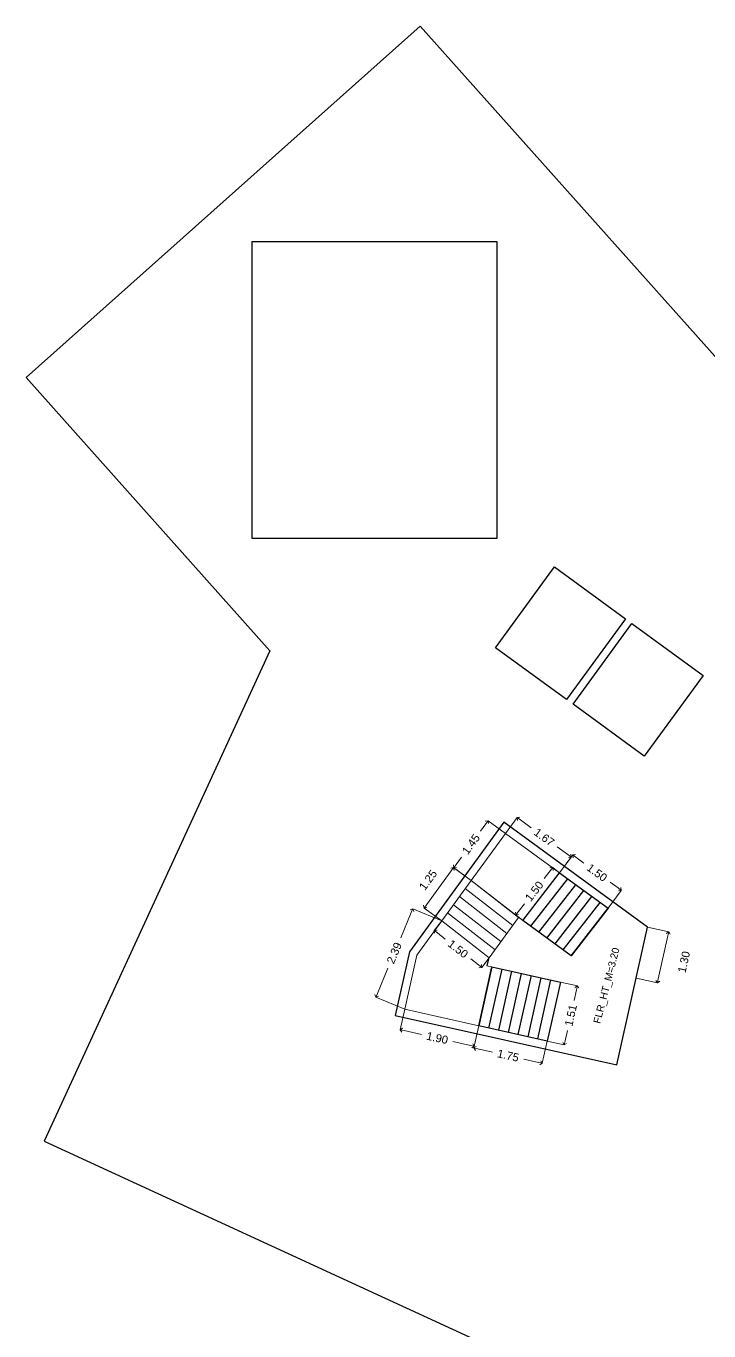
# Model space of a CAD drawing. Header units: metres. Extents: x 0 to 2611, y 0 to 3637.
# Drawn here: x 2291.1 to 2308.15, y 3171.12 to 3203.71 of the extents above; entities that cross this region are included whole.
import ezdxf

# ---------------------------------------------------------------- set-up
doc = ezdxf.new("R2010")
doc.units = ezdxf.units.M
doc.header["$LTSCALE"] = 0.1
doc.linetypes.add('CONTINULUS', pattern=[0])
for name, color, linetype in [('BLK_1_FLR_0_BLT_UP_AREA', 14, 'Continuous'), ('BLK_1_FLR_0_EXIT_WIDTH_STAIR', 7, 'Continuous'), ('BLK_1_FLR_0_LIFT_1', 1, 'Continuous'), ('BLK_1_FLR_0_LIFT_2', 1, 'Continuous'), ('BLK_1_FLR_0_REGULAR_ROOM_1', 38, 'Continuous'), ('BLK_1_FLR_0_STAIR_1', 7, 'Continuous'), ('BLK_1_FLR_0_STAIR_1_FLIGHT_1', 7, 'Continuous'), ('BLK_1_FLR_0_STAIR_1_FLIGHT_3', 7, 'Continuous'), ('Stairs', 218, 'Continuous')]:
    doc.layers.add(name, color=color, linetype=linetype)
for name, color, linetype, lineweight in [('BLK_1_FLR_0_STAIR_1_FLIGHT_2', 7, 'Continuous', 0), ('BLK_1_FLR_0_STAIR_1_LANDING_1', 7, 'Continuous', 0), ('BLK_1_FLR_0_STAIR_1_LANDING_2', 7, 'Continuous', 0), ('PLAN', 7, 'Continuous', 40)]:
    doc.layers.add(name, color=color, linetype=linetype, lineweight=lineweight)
doc.styles.add('Arial', font='arial.ttf', dxfattribs={"height": 0.2})
doc.styles.get("Standard").update_dxf_attribs({"font": 'arial.ttf'})
doc.dimstyles.new('Standard$0', dxfattribs={"dimtxt": 0.2, "dimasz": 0.1, "dimexe": 0, "dimexo": 0, "dimgap": 0.1525, "dimtad": 0, "dimzin": 3, "dimdsep": 46, "dimtxsty": 'Arial', "dimblk": 'OPEN90', "dimcen": 0.09, "dimclrd": 8, "dimclre": 8, "dimclrt": 7, "dimadec": 0, "dimazin": 0, "dimtfac": 1, "dimtofl": 0, "dimtmove": 2, "dimatfit": 2, "dimfxl": 1, "dimtolj": 1, "dimtzin": 0, "dimlwd": 9, "dimlwe": 9, "dimarcsym": 0})

# ---------------------------------------------------------------- blocks, each defined once
blk = doc.blocks.new('_Open90')
at = {"layer": 'PLAN', "color": 0, "lineweight": -2}
for p, q in [((0, 0), (-1, 0)), ((-0.5, 0.5), (0, 0)), ((0, 0), (-0.5, -0.5))]:
    blk.add_line(p, q, dxfattribs=at)
blk = doc.blocks.new('*D27')
at = {"layer": 'BLK_1_FLR_0_STAIR_1_FLIGHT_1', "color": 8, "lineweight": 9, "transparency": 16777216}
for p, q in [((2302.409, 3178.738), (2302.286, 3178.185)), ((2304.117, 3178.358), (2303.994, 3177.805)), ((2302.383, 3178.164), (2302.746, 3178.083)), ((2303.896, 3177.826), (2303.534, 3177.907))]:
    blk.add_line(p, q, dxfattribs=at)
at = {"layer": 'Defpoints', "color": 0, "transparency": 16777216}
for p in [(2302.409, 3178.738, 0), (2304.117, 3178.358, 0), (2302.286, 3178.185)]:
    blk.add_point(p, dxfattribs=at)
at = {"layer": 'BLK_1_FLR_0_STAIR_1_FLIGHT_1', "color": 8, "lineweight": 9, "transparency": 16777216, "xscale": 0.1, "yscale": 0.1, "zscale": 0.1}
for p, rotation in [((2302.286, 3178.185), 167.4334809388972), ((2303.994, 3177.805), 347.4334809388972)]:
    blk.add_blockref('_Open90', p, dxfattribs=dict(at, rotation=rotation))
at = {"layer": 'BLK_1_FLR_0_STAIR_1_FLIGHT_1', "color": 7, "transparency": 16777216, "insert": (2303.14, 3177.995), "char_height": 0.2, "attachment_point": 5, "rotation": 347.4335, "style": 'Arial'}
blk.add_mtext('\\A1;1.75', dxfattribs=at)
blk = doc.blocks.new('*D28')
at = {"layer": 'BLK_1_FLR_0_STAIR_1_FLIGHT_1', "color": 8, "lineweight": 9, "transparency": 16777216}
for p, q in [((2304.445, 3179.831), (2304.87, 3179.736)), ((2304.848, 3179.638), (2304.789, 3179.374)), ((2304.117, 3178.358), (2304.542, 3178.263)), ((2304.563, 3178.36), (2304.622, 3178.625))]:
    blk.add_line(p, q, dxfattribs=at)
at = {"layer": 'Defpoints', "color": 0, "transparency": 16777216}
for p in [(2304.445, 3179.831, 0), (2304.117, 3178.358, 0), (2304.542, 3178.263)]:
    blk.add_point(p, dxfattribs=at)
at = {"layer": 'BLK_1_FLR_0_STAIR_1_FLIGHT_1', "color": 8, "lineweight": 9, "transparency": 16777216, "xscale": 0.1, "yscale": 0.1, "zscale": 0.1}
for p, rotation in [((2304.87, 3179.736), 77.43348093893069), ((2304.542, 3178.263), 257.4334809389307)]:
    blk.add_blockref('_Open90', p, dxfattribs=dict(at, rotation=rotation))
at = {"layer": 'BLK_1_FLR_0_STAIR_1_FLIGHT_1', "color": 7, "transparency": 16777216, "insert": (2304.706, 3178.999), "char_height": 0.2, "attachment_point": 5, "rotation": 77.4335, "style": 'Arial'}
blk.add_mtext('\\A1;1.51', dxfattribs=at)
blk = doc.blocks.new('*D29')
at = {"layer": 'BLK_1_FLR_0_STAIR_1_FLIGHT_2', "color": 8, "lineweight": 9, "transparency": 16777216}
for p, q in [((2301.719, 3182.611), (2301.099, 3181.763)), ((2302.219, 3182.369), (2301.778, 3182.692)), ((2301.482, 3181.36), (2301.04, 3181.682))]:
    blk.add_line(p, q, dxfattribs=at)
at = {"layer": 'Defpoints', "color": 0, "transparency": 16777216}
for p in [(2302.219, 3182.369, 0), (2301.04, 3181.682), (2301.482, 3181.36, 0)]:
    blk.add_point(p, dxfattribs=at)
at = {"layer": 'BLK_1_FLR_0_STAIR_1_FLIGHT_2', "color": 8, "lineweight": 9, "transparency": 16777216, "xscale": 0.1, "yscale": 0.1, "zscale": 0.1}
for p, rotation in [((2301.778, 3182.692), 53.83986176624695), ((2301.04, 3181.682), 233.839861766247)]:
    blk.add_blockref('_Open90', p, dxfattribs=dict(at, rotation=rotation))
at = {"layer": 'BLK_1_FLR_0_STAIR_1_FLIGHT_2', "color": 7, "transparency": 16777216, "insert": (2301.142, 3182.382), "char_height": 0.2, "attachment_point": 5, "rotation": 53.8399, "style": 'Arial'}
blk.add_mtext('\\A1;1.25', dxfattribs=at)
blk = doc.blocks.new('*D30')
at = {"layer": 'BLK_1_FLR_0_STAIR_1_FLIGHT_2', "color": 8, "lineweight": 9, "transparency": 16777216}
for p, q in [((2301.482, 3181.36), (2301.295, 3181.12)), ((2301.374, 3181.058), (2301.57, 3180.906)), ((2302.401, 3180.259), (2302.205, 3180.412)), ((2302.667, 3180.438), (2302.48, 3180.198))]:
    blk.add_line(p, q, dxfattribs=at)
at = {"layer": 'Defpoints', "color": 0, "transparency": 16777216}
for p in [(2301.482, 3181.36, 0), (2301.295, 3181.12), (2302.667, 3180.438, 0)]:
    blk.add_point(p, dxfattribs=at)
at = {"layer": 'BLK_1_FLR_0_STAIR_1_FLIGHT_2', "color": 8, "lineweight": 9, "transparency": 16777216, "xscale": 0.1, "yscale": 0.1, "zscale": 0.1}
for p, rotation in [((2301.295, 3181.12), 142.1209334494581), ((2302.48, 3180.198), 322.1209334494582)]:
    blk.add_blockref('_Open90', p, dxfattribs=dict(at, rotation=rotation))
at = {"layer": 'BLK_1_FLR_0_STAIR_1_FLIGHT_2', "color": 7, "transparency": 16777216, "insert": (2301.888, 3180.659), "char_height": 0.2, "attachment_point": 5, "rotation": 322.1209, "style": 'Arial'}
blk.add_mtext('\\A1;1.50', dxfattribs=at)
blk = doc.blocks.new('*D31')
at = {"layer": 'BLK_1_FLR_0_STAIR_1_FLIGHT_3', "color": 8, "lineweight": 9, "transparency": 16777216}
for p, q in [((2304.192, 3182.614), (2304.04, 3182.419)), ((2304.426, 3182.559), (2304.253, 3182.693)), ((2303.393, 3181.588), (2303.546, 3181.783)), ((2303.505, 3181.374), (2303.332, 3181.509))]:
    blk.add_line(p, q, dxfattribs=at)
at = {"layer": 'Defpoints', "color": 0, "transparency": 16777216}
for p in [(2304.426, 3182.559, 0), (2303.332, 3181.509), (2303.505, 3181.374, 0)]:
    blk.add_point(p, dxfattribs=at)
at = {"layer": 'BLK_1_FLR_0_STAIR_1_FLIGHT_3', "color": 8, "lineweight": 9, "transparency": 16777216, "xscale": 0.1, "yscale": 0.1, "zscale": 0.1}
for p, rotation in [((2304.253, 3182.693), 52.12093344952676), ((2303.332, 3181.509), 232.1209334495268)]:
    blk.add_blockref('_Open90', p, dxfattribs=dict(at, rotation=rotation))
at = {"layer": 'BLK_1_FLR_0_STAIR_1_FLIGHT_3', "color": 7, "transparency": 16777216, "insert": (2303.793, 3182.101), "char_height": 0.2, "attachment_point": 5, "rotation": 52.1209, "style": 'Arial'}
blk.add_mtext('\\A1;1.50', dxfattribs=at)
blk = doc.blocks.new('*D32')
at = {"layer": 'BLK_1_FLR_0_STAIR_1_FLIGHT_3', "color": 8, "lineweight": 9, "transparency": 16777216}
for p, q in [((2304.426, 3182.559), (2304.754, 3183.008)), ((2304.834, 3182.949), (2305.035, 3182.803)), ((2305.885, 3182.182), (2305.685, 3182.328)), ((2305.639, 3181.675), (2305.966, 3182.123))]:
    blk.add_line(p, q, dxfattribs=at)
at = {"layer": 'Defpoints', "color": 0, "transparency": 16777216}
for p in [(2304.754, 3183.008), (2304.426, 3182.559, 0), (2305.639, 3181.675, 0)]:
    blk.add_point(p, dxfattribs=at)
at = {"layer": 'BLK_1_FLR_0_STAIR_1_FLIGHT_3', "color": 8, "lineweight": 9, "transparency": 16777216, "xscale": 0.1, "yscale": 0.1, "zscale": 0.1}
for p, rotation in [((2304.754, 3183.008), 143.8989487530033), ((2305.966, 3182.123), 323.8989487530033)]:
    blk.add_blockref('_Open90', p, dxfattribs=dict(at, rotation=rotation))
at = {"layer": 'BLK_1_FLR_0_STAIR_1_FLIGHT_3', "color": 7, "transparency": 16777216, "insert": (2305.36, 3182.565), "char_height": 0.2, "attachment_point": 5, "rotation": 323.8989, "style": 'Arial'}
blk.add_mtext('\\A1;1.50', dxfattribs=at)
blk = doc.blocks.new('*D33')
at = {"layer": 'BLK_1_FLR_0_STAIR_1_LANDING_1', "color": 8, "lineweight": 9, "transparency": 16777216}
for p, q in [((2300.558, 3179.151), (2300.445, 3178.642)), ((2302.409, 3178.738), (2302.295, 3178.229)), ((2300.542, 3178.62), (2300.977, 3178.523)), ((2302.198, 3178.251), (2301.763, 3178.348))]:
    blk.add_line(p, q, dxfattribs=at)
at = {"layer": 'Defpoints', "color": 0, "transparency": 16777216}
for p in [(2300.558, 3179.151, 0), (2302.409, 3178.738, 0), (2300.445, 3178.642)]:
    blk.add_point(p, dxfattribs=at)
at = {"layer": 'BLK_1_FLR_0_STAIR_1_LANDING_1', "color": 8, "lineweight": 9, "transparency": 16777216, "xscale": 0.1, "yscale": 0.1, "zscale": 0.1}
for p, rotation in [((2300.445, 3178.642), 167.433480938909), ((2302.295, 3178.229), 347.4334809389093)]:
    blk.add_blockref('_Open90', p, dxfattribs=dict(at, rotation=rotation))
at = {"layer": 'BLK_1_FLR_0_STAIR_1_LANDING_1', "color": 7, "transparency": 16777216, "insert": (2301.37, 3178.435), "char_height": 0.2, "attachment_point": 5, "rotation": 347.4335, "style": 'Arial'}
blk.add_mtext('\\A1;1.90', dxfattribs=at)
blk = doc.blocks.new('*D34')
at = {"layer": 'BLK_1_FLR_0_STAIR_1_LANDING_1', "color": 8, "lineweight": 9, "transparency": 16777216}
for p, q in [((2301.482, 3181.36), (2300.759, 3181.662)), ((2300.72, 3181.569), (2300.457, 3180.939)), ((2299.874, 3179.545), (2300.137, 3180.175)), ((2300.558, 3179.151), (2299.835, 3179.453))]:
    blk.add_line(p, q, dxfattribs=at)
at = {"layer": 'Defpoints', "color": 0, "transparency": 16777216}
for p in [(2300.759, 3181.662), (2301.482, 3181.36), (2300.558, 3179.151, 0)]:
    blk.add_point(p, dxfattribs=at)
at = {"layer": 'BLK_1_FLR_0_STAIR_1_LANDING_1', "color": 8, "lineweight": 9, "transparency": 16777216, "xscale": 0.1, "yscale": 0.1, "zscale": 0.1}
for p, rotation in [((2300.759, 3181.662), 67.30747898024772), ((2299.835, 3179.453), 247.3074789802477)]:
    blk.add_blockref('_Open90', p, dxfattribs=dict(at, rotation=rotation))
at = {"layer": 'BLK_1_FLR_0_STAIR_1_LANDING_1', "color": 7, "transparency": 16777216, "insert": (2300.297, 3180.557), "char_height": 0.2, "attachment_point": 5, "rotation": 67.3075, "style": 'Arial'}
blk.add_mtext('\\A1;2.39', dxfattribs=at)
blk = doc.blocks.new('*D35')
at = {"layer": 'BLK_1_FLR_0_STAIR_1_LANDING_2', "color": 8, "lineweight": 9, "transparency": 16777216}
for p, q in [((2302.58, 3183.781), (2302.448, 3183.601)), ((2303.075, 3183.544), (2302.639, 3183.862)), ((2301.842, 3182.768), (2301.973, 3182.948)), ((2302.219, 3182.369), (2301.783, 3182.687))]:
    blk.add_line(p, q, dxfattribs=at)
at = {"layer": 'Defpoints', "color": 0, "transparency": 16777216}
for p in [(2303.075, 3183.544, 0), (2301.783, 3182.687), (2302.219, 3182.369, 0)]:
    blk.add_point(p, dxfattribs=at)
at = {"layer": 'BLK_1_FLR_0_STAIR_1_LANDING_2', "color": 8, "lineweight": 9, "transparency": 16777216, "xscale": 0.1, "yscale": 0.1, "zscale": 0.1}
for p, rotation in [((2302.639, 3183.862), 53.93110728675043), ((2301.783, 3182.687), 233.9311072867504)]:
    blk.add_blockref('_Open90', p, dxfattribs=dict(at, rotation=rotation))
at = {"layer": 'BLK_1_FLR_0_STAIR_1_LANDING_2', "color": 7, "transparency": 16777216, "insert": (2302.211, 3183.275), "char_height": 0.2, "attachment_point": 5, "rotation": 53.9311, "style": 'Arial'}
blk.add_mtext('\\A1;1.45', dxfattribs=at)
blk = doc.blocks.new('*D36')
at = {"layer": 'BLK_1_FLR_0_STAIR_1_LANDING_2', "color": 8, "lineweight": 9, "transparency": 16777216}
for p, q in [((2303.075, 3183.544), (2303.365, 3183.941)), ((2303.446, 3183.883), (2303.715, 3183.686)), ((2304.635, 3183.015), (2304.366, 3183.211)), ((2304.426, 3182.559), (2304.716, 3182.956))]:
    blk.add_line(p, q, dxfattribs=at)
at = {"layer": 'Defpoints', "color": 0, "transparency": 16777216}
for p in [(2303.365, 3183.941), (2303.075, 3183.544, 0), (2304.426, 3182.559, 0)]:
    blk.add_point(p, dxfattribs=at)
at = {"layer": 'BLK_1_FLR_0_STAIR_1_LANDING_2', "color": 8, "lineweight": 9, "transparency": 16777216, "xscale": 0.1, "yscale": 0.1, "zscale": 0.1}
for p, rotation in [((2303.365, 3183.941), 143.8989487529961), ((2304.716, 3182.956), 323.8989487529961)]:
    blk.add_blockref('_Open90', p, dxfattribs=dict(at, rotation=rotation))
at = {"layer": 'BLK_1_FLR_0_STAIR_1_LANDING_2', "color": 7, "transparency": 16777216, "insert": (2304.041, 3183.449), "char_height": 0.2, "attachment_point": 5, "rotation": 323.8989, "style": 'Arial'}
blk.add_mtext('\\A1;1.67', dxfattribs=at)
blk = doc.blocks.new('*D375')
at = {"layer": 'BLK_1_FLR_0_EXIT_WIDTH_STAIR', "color": 8, "linetype": 'CONTINULUS', "lineweight": 9, "ltscale": 0.05, "transparency": 16777216}
for p, q in [((2306.624, 3181.203), (2307.151, 3181.086)), ((2306.89, 3179.912), (2307.13, 3180.988)), ((2306.341, 3179.932), (2306.868, 3179.815))]:
    blk.add_line(p, q, dxfattribs=at)
at = {"layer": 'Defpoints', "color": 0, "linetype": 'CONTINULUS', "ltscale": 0.05, "transparency": 16777216}
for p in [(2306.624, 3181.203), (2307.151, 3181.086), (2306.341, 3179.932)]:
    blk.add_point(p, dxfattribs=at)
at = {"layer": 'BLK_1_FLR_0_EXIT_WIDTH_STAIR', "color": 8, "linetype": 'CONTINULUS', "lineweight": 9, "ltscale": 0.05, "transparency": 16777216, "xscale": 0.1, "yscale": 0.1, "zscale": 0.1}
for p, rotation in [((2307.151, 3181.086), 77.43348093889537), ((2306.868, 3179.815), 257.4334809388954)]:
    blk.add_blockref('_Open90', p, dxfattribs=dict(at, rotation=rotation))
at = {"layer": 'BLK_1_FLR_0_EXIT_WIDTH_STAIR', "color": 7, "linetype": 'CONTINULUS', "ltscale": 0.05, "transparency": 16777216, "insert": (2307.532, 3180.334), "char_height": 0.2, "attachment_point": 5, "rotation": 77.4335, "style": 'Arial'}
blk.add_mtext('\\A1;1.30', dxfattribs=at)

msp = doc.modelspace()

# ---------------------------------------------------------------- linework, layer by layer
at = {"layer": 'BLK_1_FLR_0_BLT_UP_AREA', "color": 14, "ltscale": 0.05}
msp.add_lwpolyline([(2371.89, 3174.872), (2352.711, 3183.701), (2339.052, 3189.989), (2330.371, 3190.168), (2316.083, 3190.462), (2310.457, 3193.052), (2300.943, 3203.715), (2291.101, 3194.933), (2297.191, 3188.108), (2291.55, 3175.854), (2315.312, 3164.915), (2320.953, 3177.169), (2329.361, 3176.996), (2335.922, 3176.861), (2335.984, 3170.943), (2336.145, 3155.324), (2361.103, 3143.835), (2372.65, 3138.518)], dxfattribs=at)
at = {"layer": 'BLK_1_FLR_0_LIFT_1', "color": 1, "elevation": -0.001}
msp.add_lwpolyline([(2302.822, 3188.185), (2304.295, 3190.205), (2306.072, 3188.908), (2304.599, 3186.889)], close=True, dxfattribs=at)
at = {"layer": 'BLK_1_FLR_0_LIFT_2', "color": 1, "elevation": -0.001}
msp.add_lwpolyline([(2304.761, 3186.771), (2306.234, 3188.79), (2308.011, 3187.494), (2306.538, 3185.474)], close=True, dxfattribs=at)
at = {"layer": 'BLK_1_FLR_0_REGULAR_ROOM_1', "color": 38, "ltscale": 0.05}
msp.add_lwpolyline([(2296.738, 3190.919), (2302.866, 3190.919), (2302.866, 3198.327), (2296.738, 3198.327)], close=True, dxfattribs=at)
at = {"layer": 'BLK_1_FLR_0_STAIR_1'}
msp.add_lwpolyline([(2305.858, 3177.765), (2306.624, 3181.203), (2303.031, 3183.824), (2300.674, 3180.59), (2300.319, 3178.999)], close=True, dxfattribs=at)
at = {"layer": 'BLK_1_FLR_0_STAIR_1_FLIGHT_1', "color": 3}
for p, q in [((2302.737, 3180.211, 0), (2302.409, 3178.738, 0)), ((2302.981, 3180.157, 0), (2302.653, 3178.684, 0)), ((2303.225, 3180.103, 0), (2302.897, 3178.629, 0)), ((2303.469, 3180.048, 0), (2303.141, 3178.575, 0)), ((2303.713, 3179.994, 0), (2303.385, 3178.521, 0)), ((2303.957, 3179.939, 0), (2303.629, 3178.466, 0)), ((2304.201, 3179.885, 0), (2303.873, 3178.412, 0)), ((2304.445, 3179.831, 0), (2304.117, 3178.358, 0))]:
    msp.add_line(p, q, dxfattribs=at)
at = {"layer": 'BLK_1_FLR_0_STAIR_1_FLIGHT_1', "elevation": 0}
msp.add_lwpolyline([(2302.409, 3178.738), (2302.737, 3180.211), (2304.445, 3179.831), (2304.117, 3178.358)], close=True, dxfattribs=at)
at = {"layer": 'BLK_1_FLR_0_STAIR_1_FLIGHT_2', "color": 3}
for p, q in [((2302.219, 3182.369, 0), (2303.403, 3181.448, 0)), ((2301.924, 3181.966, 0), (2303.109, 3181.044, 0)), ((2302.071, 3182.168, 0), (2303.256, 3181.246, 0)), ((2301.776, 3181.764, 0), (2302.961, 3180.842, 0)), ((2301.482, 3181.36, 0), (2302.667, 3180.438, 0)), ((2301.629, 3181.562, 0), (2302.814, 3180.64, 0))]:
    msp.add_line(p, q, dxfattribs=at)
at = {"layer": 'BLK_1_FLR_0_STAIR_1_FLIGHT_2', "elevation": 0}
msp.add_lwpolyline([(2302.667, 3180.438), (2301.482, 3181.36), (2302.219, 3182.369), (2303.403, 3181.448)], close=True, dxfattribs=at)
at = {"layer": 'BLK_1_FLR_0_STAIR_1_FLIGHT_3', "color": 3}
for p, q in [((2303.505, 3181.374, 0), (2304.426, 3182.559, 0)), ((2303.707, 3181.227, 0), (2304.628, 3182.411, 0)), ((2303.909, 3181.079, 0), (2304.831, 3182.264, 0)), ((2304.109, 3180.93, 0), (2305.033, 3182.117, 0)), ((2304.313, 3180.785, 0), (2305.235, 3181.969, 0)), ((2304.515, 3180.637, 0), (2305.437, 3181.822, 0)), ((2304.717, 3180.49, 0), (2305.639, 3181.675, 0))]:
    msp.add_line(p, q, dxfattribs=at)
at = {"layer": 'BLK_1_FLR_0_STAIR_1_FLIGHT_3', "elevation": 0}
msp.add_lwpolyline([(2303.505, 3181.374), (2304.426, 3182.559), (2305.639, 3181.675), (2304.717, 3180.49)], close=True, dxfattribs=at)
at = {"layer": 'BLK_1_FLR_0_STAIR_1_LANDING_1', "elevation": 0}
msp.add_lwpolyline([(2300.558, 3179.151), (2300.86, 3180.506), (2301.482, 3181.36), (2302.667, 3180.438), (2302.651, 3180.416), (2302.612, 3180.239), (2302.737, 3180.211), (2302.409, 3178.738)], close=True, dxfattribs=at)
at = {"layer": 'BLK_1_FLR_0_STAIR_1_LANDING_2', "elevation": 0}
msp.add_lwpolyline([(2302.219, 3182.369), (2303.075, 3183.544), (2304.426, 3182.559), (2303.505, 3181.374)], close=True, dxfattribs=at)
at = {"layer": 'Stairs'}
msp.add_line((2302.651, 3180.416, 0), (2302.612, 3180.239, 0), dxfattribs=at)

# ---------------------------------------------------------------- texts
at = {"layer": 'BLK_1_FLR_0_STAIR_1', "insert": (2305.263, 3178.825, -0.081), "char_height": 0.18103, "width": 1.93651, "attachment_point": 1, "rotation": 75.5092}
msp.add_mtext('FLR_HT_M=3.20', dxfattribs=at)

# ---------------------------------------------------------------- dimensions: what is measured, and where the dimension line sits
at = {"layer": 'BLK_1_FLR_0_EXIT_WIDTH_STAIR', "color": 1, "linetype": 'CONTINULUS', "ltscale": 0.05}
dim = msp.add_aligned_dim(p1=(2306.341, 3179.932), p2=(2306.624, 3181.203), distance=-0.54, dimstyle='Standard$0', dxfattribs=at)
dim.commit()
dim.dimension.update_dxf_attribs({"geometry": '*D375', "text_midpoint": (2307.532, 3180.334)})
at = {"layer": 'BLK_1_FLR_0_STAIR_1_FLIGHT_1', "color": 2}
dim = msp.add_aligned_dim(p1=(2304.445, 3179.831, 0), p2=(2304.117, 3178.358, 0), distance=0.435, dimstyle='Standard$0', dxfattribs=at)
dim.commit()
dim.dimension.update_dxf_attribs({"geometry": '*D28', "text_midpoint": (2304.706, 3178.999)})
at = {"layer": 'BLK_1_FLR_0_STAIR_1_FLIGHT_1', "color": 1}
dim = msp.add_aligned_dim(p1=(2304.117, 3178.358, 0), p2=(2302.409, 3178.738, 0), distance=0.566, dimstyle='Standard$0', dxfattribs=at)
dim.commit()
dim.dimension.update_dxf_attribs({"geometry": '*D27', "text_midpoint": (2303.14, 3177.995)})
at = {"layer": 'BLK_1_FLR_0_STAIR_1_FLIGHT_2', "color": 1}
dim = msp.add_aligned_dim(p1=(2302.219, 3182.369, 0), p2=(2301.482, 3181.36, 0), distance=-0.547, dimstyle='Standard$0', dxfattribs=at)
dim.commit()
dim.dimension.update_dxf_attribs({"geometry": '*D29', "text_midpoint": (2301.142, 3182.382)})
at = {"layer": 'BLK_1_FLR_0_STAIR_1_FLIGHT_2', "color": 2}
dim = msp.add_aligned_dim(p1=(2302.667, 3180.438, 0), p2=(2301.482, 3181.36, 0), distance=0.304, dimstyle='Standard$0', dxfattribs=at)
dim.commit()
dim.dimension.update_dxf_attribs({"geometry": '*D30', "text_midpoint": (2301.888, 3180.659)})
at = {"layer": 'BLK_1_FLR_0_STAIR_1_FLIGHT_3', "color": 1}
dim = msp.add_aligned_dim(p1=(2305.639, 3181.675, 0), p2=(2304.426, 3182.559, 0), distance=-0.555, dimstyle='Standard$0', dxfattribs=at)
dim.commit()
dim.dimension.update_dxf_attribs({"geometry": '*D32', "text_midpoint": (2305.36, 3182.565)})
at = {"layer": 'BLK_1_FLR_0_STAIR_1_FLIGHT_3', "color": 2}
dim = msp.add_aligned_dim(p1=(2304.426, 3182.559, 0), p2=(2303.505, 3181.374, 0), distance=-0.219, dimstyle='Standard$0', dxfattribs=at)
dim.commit()
dim.dimension.update_dxf_attribs({"geometry": '*D31', "text_midpoint": (2303.793, 3182.101)})
at = {"layer": 'BLK_1_FLR_0_STAIR_1_LANDING_1', "color": 2}
dim = msp.add_aligned_dim(p1=(2300.558, 3179.151, 0), p2=(2301.482, 3181.36), distance=0.783, dimstyle='Standard$0', dxfattribs=at)
dim.commit()
dim.dimension.update_dxf_attribs({"geometry": '*D34', "text_midpoint": (2300.297, 3180.557)})
at = {"layer": 'BLK_1_FLR_0_STAIR_1_LANDING_1', "color": 1}
dim = msp.add_aligned_dim(p1=(2302.409, 3178.738, 0), p2=(2300.558, 3179.151, 0), distance=0.522, dimstyle='Standard$0', dxfattribs=at)
dim.commit()
dim.dimension.update_dxf_attribs({"geometry": '*D33', "text_midpoint": (2301.37, 3178.435)})
at = {"layer": 'BLK_1_FLR_0_STAIR_1_LANDING_2', "color": 1}
dim = msp.add_aligned_dim(p1=(2304.426, 3182.559, 0), p2=(2303.075, 3183.544, 0), distance=-0.492, dimstyle='Standard$0', dxfattribs=at)
dim.commit()
dim.dimension.update_dxf_attribs({"geometry": '*D36', "text_midpoint": (2304.041, 3183.449)})
at = {"layer": 'BLK_1_FLR_0_STAIR_1_LANDING_2', "color": 2}
dim = msp.add_aligned_dim(p1=(2303.075, 3183.544, 0), p2=(2302.219, 3182.369, 0), distance=-0.54, dimstyle='Standard$0', dxfattribs=at)
dim.commit()
dim.dimension.update_dxf_attribs({"geometry": '*D35', "text_midpoint": (2302.211, 3183.275)})

doc.saveas('drawing.dxf')
